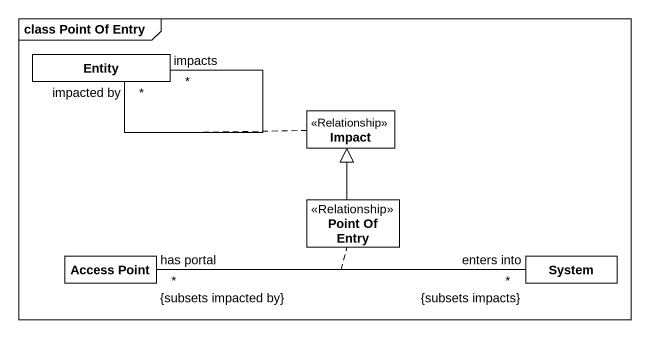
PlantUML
@startuml
mainframe class Point Of Entry
hide circle
hide empty members
class "Entity" as Entity_
class Impact <<Relationship>>
class "Point Of Entry" as Point_Of_Entry <<Relationship>>
class "Access Point" as Access_Point
class System
Entity_ "impacted by\n*" -- "impacts\n*" Entity_
(Entity_, Entity_) .. Impact
Point_Of_Entry -up-|> Impact
Access_Point "has portal\n*\n{subsets impacted by}" -right- "enters into\n*\n{subsets impacts}" System
(Access_Point, System) .. Point_Of_Entry
@enduml
